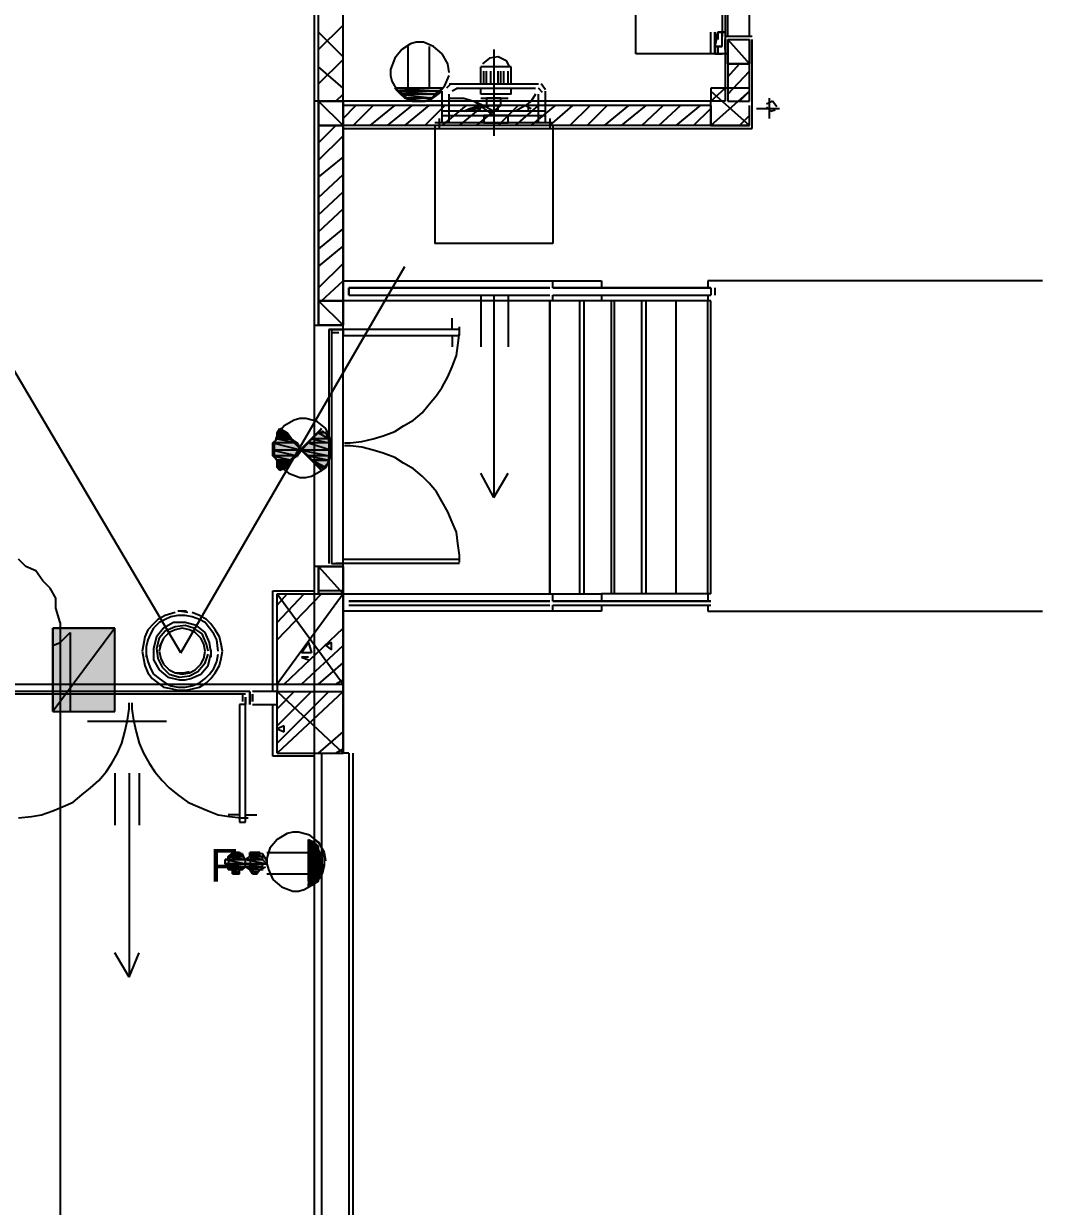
# Model space of a CAD drawing. Header units: millimetres. Extents: x 5 to 415, y 48 to 251.
# Drawn here: x 390.41 to 402.93, y 95.91 to 110.44 of the extents above; entities that cross this region are included whole.
import ezdxf

# ---------------------------------------------------------------- set-up
doc = ezdxf.new("R2010")
doc.units = ezdxf.units.MM
for name, color, linetype in [('H', 7, 'Continuous'), ('P', 7, 'Continuous'), ('T', 7, 'Continuous')]:
    doc.layers.add(name, color=color, linetype=linetype)

msp = doc.modelspace()

# ---------------------------------------------------------------- hatches: boundary and pattern name
at = {"layer": 'H', "linetype": 'Continuous'}
for points in [[(395.005, 109.608), (394.97, 109.643), (395.57, 109.643), (395.517, 109.608), (395.005, 109.608)], [(395.058, 109.555), (395.005, 109.608), (395.517, 109.608), (395.482, 109.555), (395.058, 109.555)], [(395.093, 109.52), (395.058, 109.555), (395.482, 109.555), (395.429, 109.52), (395.093, 109.52)], [(395.182, 109.485), (395.093, 109.52), (395.429, 109.52), (395.358, 109.485), (395.182, 109.485)], [(393.488, 105.287), (393.524, 105.322), (393.7, 105.322), (393.788, 105.287), (393.488, 105.287)], [(393.524, 105.41), (393.577, 105.445), (393.665, 105.41), (393.524, 105.41)], [(393.524, 105.322), (393.524, 105.41), (393.665, 105.41), (393.7, 105.322), (393.524, 105.322)], [(393.912, 105.287), (393.947, 105.322), (394.159, 105.322), (394.159, 105.287), (393.912, 105.287)], [(393.947, 105.322), (394.035, 105.41), (394.123, 105.41), (394.159, 105.322), (393.947, 105.322)], [(394.035, 105.41), (394.088, 105.445), (394.123, 105.41), (394.035, 105.41)], [(393.488, 105.198), (393.488, 105.287), (393.788, 105.287), (393.823, 105.198), (393.488, 105.198)], [(393.488, 105.11), (393.488, 105.198), (393.823, 105.198), (393.788, 105.11), (393.488, 105.11)], [(393.823, 105.198), (393.912, 105.287), (394.159, 105.287), (394.212, 105.198), (393.823, 105.198)], [(393.912, 105.11), (393.823, 105.198), (394.212, 105.198), (394.159, 105.11), (393.912, 105.11)], [(393.524, 105.075), (393.488, 105.11), (393.788, 105.11), (393.7, 105.075), (393.524, 105.075)], [(393.524, 104.987), (393.524, 105.075), (393.7, 105.075), (393.665, 104.987), (393.524, 104.987)], [(393.947, 105.075), (393.912, 105.11), (394.159, 105.11), (394.159, 105.075), (393.947, 105.075)], [(394.088, 104.951), (393.947, 105.075), (394.123, 104.987), (394.088, 104.951)], [(394.123, 104.987), (393.947, 105.075), (394.159, 105.075), (394.123, 104.987)], [(393.577, 104.951), (393.524, 104.987), (393.665, 104.987), (393.577, 104.951)], [(390.772, 101.988), (390.772, 102.993), (391.548, 102.993), (391.548, 101.988), (390.772, 101.988)], [(393.912, 100.365), (393.912, 100.418), (394, 100.365), (393.912, 100.365)], [(392.942, 100.207), (392.977, 100.242), (393.065, 100.242), (393.1, 100.207), (392.942, 100.207)], [(393.188, 100.207), (393.188, 100.242), (393.312, 100.242), (393.312, 100.207), (393.188, 100.207)], [(393.912, 100.33), (393.912, 100.365), (394, 100.365), (394.035, 100.33), (393.912, 100.33)], [(393.912, 100.295), (393.912, 100.33), (394.035, 100.33), (394.035, 100.295), (393.912, 100.295)], [(393.912, 100.207), (393.912, 100.295), (394.035, 100.295), (394.088, 100.207), (393.912, 100.207)], [(392.889, 100.118), (392.889, 100.154), (393.153, 100.154), (393.153, 100.118), (392.889, 100.118)], [(392.942, 100.083), (392.889, 100.118), (393.153, 100.118), (393.153, 100.083), (392.942, 100.083)], [(392.942, 100.154), (392.942, 100.207), (393.1, 100.207), (393.153, 100.154), (392.942, 100.154)], [(392.942, 100.03), (392.942, 100.083), (393.153, 100.083), (393.1, 100.03), (392.942, 100.03)], [(393.153, 100.154), (393.188, 100.207), (393.365, 100.207), (393.365, 100.154), (393.153, 100.154)], [(393.153, 100.118), (393.153, 100.154), (393.365, 100.154), (393.4, 100.118), (393.153, 100.118)], [(393.153, 100.083), (393.153, 100.118), (393.365, 100.118), (393.365, 100.083), (393.153, 100.083)], [(393.188, 100.03), (393.153, 100.083), (393.365, 100.083), (393.365, 100.03), (393.188, 100.03)], [(393.912, 100.154), (393.912, 100.207), (394.088, 100.207), (394.088, 100.154), (393.912, 100.154)], [(393.912, 100.083), (393.912, 100.154), (394.088, 100.154), (394.088, 100.083), (393.912, 100.083)], [(393.912, 100.03), (393.912, 100.083), (394.088, 100.083), (394.088, 100.03), (393.912, 100.03)], [(392.977, 99.995), (392.977, 100.03), (393.065, 100.03), (393.065, 99.995), (392.977, 99.995)], [(393.241, 99.995), (393.188, 100.03), (393.312, 100.03), (393.277, 99.995), (393.241, 99.995)], [(393.912, 99.96), (393.912, 100.03), (394.088, 100.03), (394.035, 99.96), (393.912, 99.96)], [(393.912, 99.907), (393.912, 99.96), (394.035, 99.96), (394.035, 99.907), (393.912, 99.907)], [(393.912, 99.818), (393.912, 99.907), (394, 99.871), (393.912, 99.818)], [(394, 99.871), (393.912, 99.907), (394.035, 99.907), (394, 99.871)]]:
    msp.add_hatch(color=256, dxfattribs=at).paths.add_polyline_path(points)

# ---------------------------------------------------------------- linework, layer by layer
at = {"layer": 'P'}
for points in [[(399.027, 124.46), (399.027, 109.485)], [(393.982, 117.987), (393.982, 109.185)], [(394.035, 109.485), (394.035, 117.987)], [(394.335, 109.185), (394.335, 117.987)], [(394.335, 109.485), (394.335, 117.987)], [(398.992, 115.023), (398.992, 110.278)], [(399.062, 110.278), (399.062, 115.023)], [(399.327, 110.278), (399.327, 114.988)], [(397.933, 110.067), (397.933, 111.478)], [(394.035, 110.12), (394.335, 110.419)], [(394.335, 110.031), (394.035, 110.331)], [(398.851, 110.067), (398.851, 110.331)], [(398.851, 110.067), (398.851, 110.331)], [(398.903, 110.331), (398.903, 110.067)], [(398.903, 110.067), (398.903, 110.331)], [(398.903, 110.331), (398.903, 110.155)], [(398.903, 110.155), (398.903, 110.331)], [(398.939, 110.331), (398.903, 110.155)], [(398.939, 110.243), (398.903, 110.331)], [(398.939, 110.331), (398.939, 110.243)], [(399.027, 110.331), (398.939, 110.331)], [(398.939, 110.243), (398.939, 110.331)], [(398.939, 110.331), (399.027, 110.331)], [(398.992, 110.243), (398.992, 110.331)], [(398.992, 110.243), (398.992, 110.331)], [(399.362, 110.278), (399.027, 110.278)], [(395.058, 110.12), (394.97, 110.014)], [(395.058, 110.12), (394.97, 110.014)], [(395.164, 110.19), (395.058, 110.12)], [(395.164, 110.19), (395.058, 110.12)], [(395.129, 110.155), (395.129, 109.643)], [(395.235, 110.208), (395.164, 110.19)], [(395.235, 110.208), (395.164, 110.19)], [(395.323, 110.208), (395.235, 110.208)], [(395.323, 110.208), (395.235, 110.208)], [(395.446, 110.155), (395.323, 110.208)], [(395.446, 110.155), (395.323, 110.208)], [(395.393, 110.155), (395.393, 109.643)], [(395.552, 110.067), (395.446, 110.155)], [(395.552, 110.067), (395.446, 110.155)], [(396.187, 110.12), (396.187, 109.061)], [(398.903, 110.208), (398.903, 110.067)], [(398.903, 110.067), (398.903, 110.208)], [(398.992, 110.155), (398.903, 110.155)], [(398.903, 110.155), (398.992, 110.155)], [(398.939, 110.067), (398.939, 110.155)], [(398.939, 110.155), (398.939, 110.067)], [(398.992, 110.155), (398.992, 110.243)], [(399.027, 110.243), (399.027, 109.485)], [(399.027, 110.12), (399.027, 110.243)], [(399.027, 110.243), (399.027, 110.155)], [(399.062, 109.943), (399.062, 110.243)], [(399.062, 110.243), (399.327, 109.943)], [(399.062, 109.943), (399.062, 110.243)], [(399.062, 110.243), (399.327, 110.243)], [(399.062, 110.243), (399.062, 110.12)], [(399.062, 110.243), (399.327, 110.243)], [(399.062, 110.243), (399.062, 109.943)], [(399.327, 110.243), (399.327, 109.943)], [(399.327, 110.243), (399.327, 109.943)], [(399.327, 109.943), (399.327, 110.243)], [(399.362, 109.149), (399.362, 110.243)], [(394.035, 109.696), (394.335, 109.996)], [(394.97, 110.014), (394.917, 109.873)], [(394.97, 110.014), (394.917, 109.873)], [(395.623, 109.943), (395.552, 110.067)], [(395.623, 109.943), (395.552, 110.067)], [(396.134, 110.014), (396.046, 109.943)], [(396.24, 110.031), (396.134, 110.014)], [(396.346, 109.978), (396.24, 110.031)], [(396.381, 109.908), (396.346, 109.978)], [(399.062, 110.067), (397.933, 110.067)], [(398.992, 110.067), (398.903, 110.067)], [(398.903, 110.067), (398.992, 110.067)], [(394.335, 109.643), (394.035, 109.908)], [(394.917, 109.873), (394.917, 109.802)], [(394.917, 109.873), (394.917, 109.802)], [(395.64, 109.837), (395.623, 109.943)], [(395.64, 109.837), (395.623, 109.943)], [(396.028, 109.696), (396.028, 109.908)], [(396.399, 109.908), (396.028, 109.908)], [(396.028, 109.696), (396.028, 109.855)], [(396.064, 109.696), (396.064, 109.855)], [(396.099, 109.696), (396.099, 109.855)], [(396.152, 109.696), (396.152, 109.855)], [(396.24, 109.696), (396.24, 109.855)], [(396.275, 109.696), (396.275, 109.855)], [(396.311, 109.696), (396.311, 109.855)], [(396.363, 109.696), (396.363, 109.855)], [(396.399, 109.696), (396.399, 109.908)], [(399.062, 109.784), (399.203, 109.943)], [(399.327, 109.943), (399.062, 109.943)], [(399.062, 109.943), (399.062, 109.485)], [(399.327, 109.943), (399.062, 109.943)], [(399.062, 109.943), (399.327, 109.943)], [(399.062, 109.573), (399.327, 109.855)], [(399.327, 109.485), (399.327, 109.943)], [(394.917, 109.802), (394.935, 109.732)], [(394.917, 109.802), (394.935, 109.732)], [(394.935, 109.732), (395.005, 109.608)], [(394.935, 109.732), (395.005, 109.608)], [(395.499, 109.573), (395.587, 109.679)], [(395.499, 109.573), (395.587, 109.679)], [(395.587, 109.679), (395.64, 109.802)], [(395.587, 109.679), (395.64, 109.802)], [(395.658, 109.696), (395.605, 109.643)], [(395.64, 109.696), (396.734, 109.696)], [(396.822, 109.626), (396.769, 109.696)], [(394.247, 109.485), (394.335, 109.573)], [(395.552, 109.643), (394.97, 109.643)], [(394.97, 109.643), (395.517, 109.608)], [(394.97, 109.643), (395.517, 109.608)], [(395.005, 109.608), (394.97, 109.643)], [(394.97, 109.643), (395.076, 109.555)], [(395.552, 109.643), (394.97, 109.643)], [(395.517, 109.608), (395.005, 109.608)], [(395.517, 109.608), (395.005, 109.608)], [(395.005, 109.608), (395.464, 109.573)], [(395.005, 109.608), (395.464, 109.573)], [(395.041, 109.573), (395.005, 109.608)], [(395.005, 109.608), (395.111, 109.52)], [(395.005, 109.608), (395.111, 109.52)], [(395.464, 109.573), (395.041, 109.573)], [(395.464, 109.573), (395.041, 109.573)], [(395.041, 109.573), (395.429, 109.52)], [(395.041, 109.573), (395.429, 109.52)], [(395.093, 109.52), (395.041, 109.573)], [(395.076, 109.555), (395.146, 109.502)], [(395.393, 109.502), (395.499, 109.573)], [(395.393, 109.502), (395.499, 109.573)], [(395.411, 109.502), (395.482, 109.555)], [(395.429, 109.52), (395.464, 109.573)], [(395.464, 109.573), (395.517, 109.608)], [(395.482, 109.555), (395.552, 109.608)], [(395.517, 109.608), (395.552, 109.643)], [(395.552, 109.22), (395.552, 109.608)], [(395.64, 109.22), (395.64, 109.573)], [(395.746, 109.643), (395.676, 109.608)], [(395.728, 109.643), (396.699, 109.643)], [(396.028, 109.573), (396.028, 109.643)], [(396.399, 109.573), (396.028, 109.573)], [(396.363, 109.573), (396.028, 109.573)], [(396.399, 109.573), (396.399, 109.643)], [(396.699, 109.573), (396.646, 109.485)], [(396.699, 109.573), (396.646, 109.485)], [(396.787, 109.59), (396.734, 109.643)], [(396.734, 109.22), (396.734, 109.573)], [(396.822, 109.22), (396.822, 109.608)], [(398.851, 109.485), (399.027, 109.643)], [(399.327, 109.643), (398.851, 109.643)], [(398.851, 109.643), (398.851, 109.485)], [(398.851, 109.608), (399.327, 109.185)], [(399.327, 109.608), (398.851, 109.185)], [(399.203, 109.485), (399.327, 109.608)], [(399.327, 109.485), (399.327, 109.643)], [(399.027, 109.485), (393.982, 109.485)], [(393.982, 109.485), (393.982, 71.684)], [(394.035, 109.185), (394.035, 109.485)], [(394.035, 109.485), (394.335, 109.485)], [(394.035, 109.485), (394.335, 109.185)], [(394.035, 109.185), (394.035, 109.485)], [(394.035, 109.485), (394.335, 109.485)], [(394.035, 109.485), (394.035, 109.185)], [(394.335, 109.485), (394.035, 109.485)], [(398.851, 109.485), (394.335, 109.485)], [(394.335, 109.485), (394.335, 109.185)], [(394.335, 109.485), (394.335, 109.185)], [(394.335, 109.185), (394.335, 109.485)], [(394.335, 109.273), (394.494, 109.432)], [(398.851, 109.432), (394.335, 109.432)], [(394.335, 109.185), (394.335, 109.432)], [(394.458, 109.185), (394.705, 109.432)], [(394.67, 109.185), (394.97, 109.432)], [(394.882, 109.185), (395.182, 109.432)], [(395.429, 109.52), (395.093, 109.52)], [(395.429, 109.52), (395.093, 109.52)], [(395.093, 109.52), (395.34, 109.485)], [(395.093, 109.52), (395.34, 109.485)], [(395.182, 109.485), (395.093, 109.52)], [(395.093, 109.185), (395.393, 109.432)], [(395.111, 109.52), (395.235, 109.485)], [(395.111, 109.52), (395.235, 109.485)], [(395.146, 109.502), (395.235, 109.485)], [(395.34, 109.485), (395.182, 109.485)], [(395.34, 109.485), (395.182, 109.485)], [(395.182, 109.485), (395.305, 109.485)], [(395.182, 109.485), (395.305, 109.485)], [(395.217, 109.485), (395.182, 109.485)], [(395.305, 109.485), (395.217, 109.485)], [(395.235, 109.485), (395.323, 109.485)], [(395.235, 109.485), (395.323, 109.485)], [(395.235, 109.485), (395.323, 109.485)], [(395.305, 109.485), (395.34, 109.485)], [(395.323, 109.485), (395.393, 109.502)], [(395.323, 109.485), (395.393, 109.502)], [(395.323, 109.485), (395.411, 109.502)], [(395.34, 109.485), (395.429, 109.52)], [(395.34, 109.185), (395.587, 109.432)], [(395.552, 109.185), (395.852, 109.432)], [(395.64, 109.52), (395.817, 109.52)], [(395.64, 109.52), (395.817, 109.52)], [(395.764, 109.185), (396.064, 109.432)], [(395.817, 109.52), (395.94, 109.485)], [(395.817, 109.52), (395.94, 109.485)], [(395.817, 109.361), (395.887, 109.396)], [(395.852, 109.361), (395.975, 109.396)], [(395.887, 109.396), (396.028, 109.432)], [(395.94, 109.485), (396.064, 109.396)], [(395.94, 109.485), (396.064, 109.432)], [(395.975, 109.185), (396.275, 109.432)], [(395.975, 109.396), (396.152, 109.432)], [(396.028, 109.361), (395.975, 109.432)], [(396.028, 109.52), (396.363, 109.52)], [(396.028, 109.432), (396.152, 109.432)], [(396.064, 109.432), (396.187, 109.361)], [(396.064, 109.396), (396.187, 109.308)], [(396.275, 109.52), (396.099, 109.52)], [(396.099, 109.52), (396.099, 109.432)], [(396.099, 109.432), (396.275, 109.432)], [(396.24, 109.432), (396.152, 109.432)], [(396.24, 109.185), (396.487, 109.432)], [(396.24, 109.361), (396.24, 109.432)], [(396.275, 109.432), (396.275, 109.52)], [(396.452, 109.185), (396.734, 109.432)], [(396.575, 109.432), (396.452, 109.361)], [(396.575, 109.432), (396.452, 109.361)], [(396.646, 109.485), (396.575, 109.432)], [(396.646, 109.485), (396.575, 109.432)], [(396.575, 109.432), (396.646, 109.396)], [(396.61, 109.432), (396.61, 109.361)], [(396.646, 109.185), (396.946, 109.432)], [(396.875, 109.185), (397.157, 109.432)], [(397.122, 109.185), (397.369, 109.432)], [(397.334, 109.185), (397.581, 109.432)], [(397.545, 109.185), (397.845, 109.432)], [(397.757, 109.185), (398.057, 109.432)], [(398.004, 109.185), (398.268, 109.432)], [(398.216, 109.185), (398.48, 109.432)], [(398.427, 109.185), (398.727, 109.432)], [(398.639, 109.185), (398.851, 109.396)], [(398.851, 109.185), (398.851, 109.485)], [(398.851, 109.432), (398.851, 109.185)], [(399.062, 109.485), (399.327, 109.485)], [(399.327, 109.185), (399.327, 109.432)], [(399.415, 109.396), (399.697, 109.396)], [(399.609, 109.485), (399.538, 109.449)], [(399.538, 109.414), (399.591, 109.361)], [(399.574, 109.273), (399.574, 109.52)], [(399.591, 109.361), (399.644, 109.379)], [(399.662, 109.414), (399.609, 109.485)], [(395.517, 109.273), (395.517, 109.149)], [(396.822, 109.361), (395.552, 109.361)], [(395.552, 109.308), (396.822, 109.308)], [(396.363, 109.308), (396.064, 109.308)], [(396.064, 109.308), (396.064, 109.22)], [(396.275, 109.361), (396.187, 109.361)], [(396.363, 109.361), (396.275, 109.361)], [(396.452, 109.361), (396.363, 109.361)], [(396.452, 109.361), (396.363, 109.361)], [(396.363, 109.22), (396.363, 109.308)], [(396.875, 109.273), (396.875, 109.149)], [(399.203, 109.185), (399.327, 109.308)], [(393.982, 109.185), (393.982, 106.733)], [(394.035, 106.733), (394.035, 109.185)], [(394.035, 108.973), (394.247, 109.185)], [(394.335, 109.185), (394.035, 109.185)], [(394.035, 109.185), (394.035, 107.033)], [(394.035, 109.185), (394.335, 109.185)], [(394.335, 109.185), (394.035, 109.185)], [(394.335, 109.185), (394.035, 109.185)], [(394.035, 109.185), (394.335, 109.185)], [(398.851, 109.185), (394.335, 109.185)], [(394.335, 109.185), (394.335, 106.733)], [(394.335, 106.733), (394.335, 109.185)], [(394.335, 107.033), (394.335, 109.185)], [(394.335, 109.149), (399.362, 109.149)], [(397.034, 109.185), (395.34, 109.185)], [(397.034, 109.185), (395.34, 109.185)], [(396.91, 109.22), (395.464, 109.22)], [(396.91, 109.185), (395.464, 109.185)], [(395.464, 109.185), (395.464, 107.738)], [(396.064, 109.22), (396.363, 109.22)], [(396.91, 109.185), (396.91, 107.738)], [(398.851, 109.185), (399.327, 109.185)], [(399.327, 109.185), (398.851, 109.185)], [(394.035, 108.761), (394.335, 109.061)], [(394.035, 108.55), (394.335, 108.797)], [(394.035, 108.303), (394.335, 108.585)], [(394.035, 108.091), (394.335, 108.373)], [(394.035, 107.879), (394.335, 108.162)], [(394.035, 107.668), (394.335, 107.915)], [(394.035, 107.456), (394.335, 107.703)], [(396.91, 107.738), (395.464, 107.738)], [(394.035, 107.192), (394.335, 107.491)], [(392.342, 102.711), (389.537, 107.456)], [(392.342, 102.711), (395.093, 107.456)], [(394.07, 107.033), (394.335, 107.28)], [(394.335, 107.28), (397.51, 107.28)], [(396.91, 107.192), (396.91, 107.28)], [(397.51, 107.28), (397.51, 107.192)], [(398.815, 107.28), (398.815, 107.192)], [(402.925, 107.28), (398.815, 107.28)], [(396.699, 107.192), (394.406, 107.192)], [(394.406, 107.103), (394.406, 107.192)], [(394.406, 107.192), (394.406, 107.103)], [(394.406, 107.192), (396.875, 107.192)], [(394.406, 107.103), (396.699, 107.103)], [(394.406, 107.103), (396.875, 107.103)], [(396.028, 107.103), (396.028, 106.468)], [(396.187, 107.103), (396.187, 104.616)], [(396.363, 107.103), (396.363, 106.468)], [(396.875, 107.192), (396.699, 107.192)], [(396.699, 107.103), (396.875, 107.103)], [(398.851, 107.192), (396.91, 107.192)], [(396.91, 107.192), (398.851, 107.192)], [(396.91, 107.033), (396.91, 107.103)], [(396.91, 107.103), (398.851, 107.103)], [(396.91, 107.103), (398.851, 107.103)], [(397.51, 107.103), (397.51, 107.033)], [(398.815, 107.103), (398.815, 107.033)], [(398.851, 107.192), (398.851, 107.103)], [(398.903, 107.192), (398.903, 107.103)], [(394.035, 107.033), (394.335, 106.733)], [(394.035, 106.733), (394.035, 107.033)], [(394.035, 107.033), (394.335, 107.033)], [(394.035, 107.033), (394.035, 106.733)], [(394.335, 107.033), (394.035, 107.033)], [(394.035, 107.033), (394.335, 107.033)], [(394.335, 107.033), (394.335, 106.733)], [(394.335, 106.733), (394.335, 107.033)], [(397.51, 107.033), (394.335, 107.033)], [(396.875, 107.033), (396.875, 103.434)], [(396.875, 103.434), (396.875, 107.033)], [(397.245, 103.434), (397.245, 107.033)], [(397.298, 103.434), (397.298, 107.033)], [(397.669, 107.033), (397.51, 107.033)], [(397.633, 103.434), (397.633, 107.033)], [(398.057, 107.033), (397.669, 107.033)], [(397.669, 103.434), (397.669, 107.033)], [(398.004, 103.434), (398.004, 107.033)], [(398.427, 107.033), (398.057, 107.033)], [(398.057, 103.434), (398.057, 107.033)], [(398.851, 107.033), (398.427, 107.033)], [(398.427, 103.434), (398.427, 107.033)], [(398.427, 103.434), (398.427, 107.033)], [(398.815, 103.434), (398.815, 107.033)], [(398.851, 103.434), (398.851, 107.033)], [(395.676, 106.68), (395.676, 106.821)], [(393.982, 106.733), (394.335, 106.733)], [(394.335, 106.733), (394.035, 106.733)], [(394.335, 106.733), (394.035, 106.733)], [(394.159, 106.68), (394.159, 103.805)], [(394.159, 106.68), (394.335, 106.68)], [(394.335, 106.68), (394.159, 106.68)], [(394.194, 106.68), (394.194, 103.805)], [(394.194, 106.645), (394.282, 106.645)], [(394.335, 106.68), (394.247, 106.68)], [(394.247, 106.68), (394.335, 106.68)], [(394.335, 103.77), (394.335, 106.733)], [(394.335, 103.77), (394.335, 106.733)], [(395.764, 106.68), (394.335, 106.68)], [(394.335, 106.68), (394.335, 106.609)], [(395.746, 106.486), (395.764, 106.645)], [(395.764, 106.645), (395.764, 106.715)], [(395.764, 106.609), (395.764, 106.68)], [(394.335, 106.609), (395.764, 106.609)], [(395.676, 106.609), (395.676, 106.468)], [(395.728, 106.363), (395.746, 106.486)], [(395.676, 106.221), (395.728, 106.363)], [(395.623, 106.098), (395.676, 106.221)], [(395.552, 105.974), (395.623, 106.098)], [(395.482, 105.869), (395.552, 105.974)], [(395.305, 105.657), (395.393, 105.763)], [(395.393, 105.763), (395.482, 105.869)], [(395.199, 105.569), (395.305, 105.657)], [(393.612, 105.498), (393.524, 105.392)], [(393.524, 105.41), (393.559, 105.463)], [(394.07, 104.951), (393.559, 105.463)], [(393.559, 104.951), (394.07, 105.463)], [(393.559, 105.463), (393.647, 105.41)], [(393.735, 105.569), (393.612, 105.498)], [(393.806, 105.586), (393.735, 105.569)], [(393.876, 105.586), (393.806, 105.586)], [(394.018, 105.551), (393.876, 105.586)], [(394.123, 105.463), (394.018, 105.551)], [(394.07, 105.463), (394.035, 105.41)], [(394.035, 105.41), (394.07, 105.463)], [(394.176, 105.339), (394.123, 105.463)], [(394.97, 105.428), (395.076, 105.498)], [(395.076, 105.498), (395.199, 105.569)], [(393.471, 105.287), (393.524, 105.339)], [(393.524, 105.392), (393.488, 105.269)], [(393.647, 105.41), (393.524, 105.41)], [(393.647, 105.41), (393.524, 105.41)], [(393.524, 105.41), (393.7, 105.339)], [(393.524, 105.41), (393.7, 105.339)], [(393.524, 105.339), (393.524, 105.41)], [(393.7, 105.339), (393.524, 105.339)], [(393.7, 105.339), (393.524, 105.339)], [(393.524, 105.339), (393.771, 105.287)], [(393.524, 105.339), (393.771, 105.287)], [(393.7, 105.339), (393.647, 105.41)], [(393.771, 105.287), (393.7, 105.339)], [(393.912, 105.287), (393.947, 105.339)], [(393.947, 105.339), (394.035, 105.41)], [(394.159, 105.339), (393.947, 105.339)], [(394.159, 105.339), (393.947, 105.339)], [(393.947, 105.339), (394.159, 105.287)], [(393.947, 105.339), (394.159, 105.287)], [(394.123, 105.41), (394.035, 105.41)], [(394.035, 105.41), (394.159, 105.339)], [(394.035, 105.41), (394.159, 105.339)], [(394.159, 105.339), (394.123, 105.41)], [(394.159, 105.287), (394.159, 105.339)], [(394.194, 105.234), (394.176, 105.339)], [(394.564, 105.304), (394.705, 105.339)], [(394.705, 105.339), (394.829, 105.375)], [(394.829, 105.375), (394.97, 105.428)], [(393.771, 105.287), (393.471, 105.287)], [(393.771, 105.287), (393.471, 105.287)], [(393.471, 105.287), (393.823, 105.198)], [(393.471, 105.287), (393.823, 105.198)], [(393.471, 105.198), (393.471, 105.287)], [(393.823, 105.198), (393.471, 105.198)], [(393.823, 105.198), (393.471, 105.198)], [(393.471, 105.198), (393.771, 105.128)], [(393.471, 105.198), (393.771, 105.128)], [(393.471, 105.128), (393.471, 105.198)], [(393.488, 105.269), (393.488, 105.198)], [(393.488, 105.198), (393.488, 105.128)], [(393.823, 105.198), (393.771, 105.287)], [(393.771, 105.128), (393.823, 105.198)], [(393.823, 105.198), (393.912, 105.287)], [(394.194, 105.198), (393.823, 105.198)], [(394.194, 105.198), (393.823, 105.198)], [(393.823, 105.198), (394.159, 105.128)], [(393.823, 105.198), (394.159, 105.128)], [(393.912, 105.128), (393.823, 105.198)], [(394.159, 105.287), (393.912, 105.287)], [(394.159, 105.287), (393.912, 105.287)], [(393.912, 105.287), (394.194, 105.198)], [(393.912, 105.287), (394.194, 105.198)], [(394.194, 105.198), (394.159, 105.287)], [(394.159, 105.057), (394.194, 105.198)], [(394.159, 105.128), (394.194, 105.198)], [(394.353, 105.287), (394.423, 105.287)], [(394.423, 105.251), (394.353, 105.251)], [(394.423, 105.287), (394.564, 105.304)], [(394.564, 105.234), (394.423, 105.251)], [(394.705, 105.198), (394.564, 105.234)], [(394.829, 105.163), (394.705, 105.198)], [(393.771, 105.128), (393.471, 105.128)], [(393.771, 105.128), (393.471, 105.128)], [(393.471, 105.128), (393.7, 105.075)], [(393.471, 105.128), (393.7, 105.075)], [(393.524, 105.075), (393.471, 105.128)], [(393.488, 105.128), (393.559, 105.004)], [(393.7, 105.075), (393.524, 105.075)], [(393.7, 105.075), (393.524, 105.075)], [(393.524, 105.075), (393.647, 104.987)], [(393.524, 105.075), (393.647, 104.987)], [(393.524, 104.987), (393.524, 105.075)], [(393.647, 104.987), (393.7, 105.075)], [(393.7, 105.075), (393.771, 105.128)], [(394.159, 105.128), (393.912, 105.128)], [(394.159, 105.128), (393.912, 105.128)], [(393.912, 105.128), (394.159, 105.075)], [(393.912, 105.128), (394.159, 105.075)], [(393.947, 105.075), (393.912, 105.128)], [(394.159, 105.075), (393.947, 105.075)], [(393.947, 105.075), (394.035, 104.987)], [(394.123, 104.987), (393.947, 105.075)], [(393.947, 105.075), (394.159, 105.075)], [(394.123, 104.987), (393.947, 105.075)], [(394.07, 104.951), (394.159, 105.057)], [(394.159, 105.075), (394.123, 104.987)], [(394.159, 105.075), (394.159, 105.128)], [(394.97, 105.11), (394.829, 105.163)], [(395.076, 105.04), (394.97, 105.11)], [(395.199, 104.969), (395.076, 105.04)], [(393.524, 104.987), (393.647, 104.987)], [(393.559, 104.951), (393.524, 104.987)], [(393.647, 104.987), (393.524, 104.987)], [(393.559, 105.004), (393.665, 104.916)], [(393.647, 104.987), (393.559, 104.951)], [(393.665, 104.916), (393.806, 104.863)], [(393.876, 104.863), (393.947, 104.881)], [(393.947, 104.881), (394.07, 104.951)], [(394.035, 104.987), (394.123, 104.987)], [(394.035, 104.987), (394.123, 104.987)], [(394.07, 104.951), (394.035, 104.987)], [(394.123, 104.987), (394.07, 104.951)], [(395.305, 104.881), (395.199, 104.969)], [(395.393, 104.793), (395.305, 104.881)], [(396.187, 104.616), (396.028, 104.916)], [(396.187, 104.616), (396.363, 104.916)], [(393.806, 104.863), (393.876, 104.863)], [(395.482, 104.687), (395.393, 104.793)], [(395.552, 104.563), (395.482, 104.687)], [(395.623, 104.44), (395.552, 104.563)], [(395.676, 104.316), (395.623, 104.44)], [(395.728, 104.193), (395.676, 104.316)], [(395.746, 104.052), (395.728, 104.193)], [(395.764, 103.911), (395.746, 104.052)], [(390.437, 103.77), (390.349, 103.858)], [(394.335, 103.858), (395.764, 103.858)], [(395.764, 103.823), (395.764, 103.911)], [(390.56, 103.717), (390.437, 103.77)], [(390.648, 103.593), (390.56, 103.717)], [(394.335, 103.77), (393.982, 103.77)], [(393.982, 103.77), (393.982, 103.434)], [(394.035, 103.77), (394.335, 103.434)], [(394.035, 103.434), (394.035, 103.77)], [(394.035, 103.77), (394.335, 103.77)], [(394.035, 103.77), (394.335, 103.77)], [(394.035, 103.77), (394.035, 103.434)], [(394.035, 103.434), (394.035, 103.77)], [(394.159, 103.77), (394.335, 103.77)], [(394.335, 103.77), (394.159, 103.77)], [(394.194, 103.805), (394.282, 103.805)], [(394.335, 103.805), (394.247, 103.805)], [(394.247, 103.805), (394.335, 103.805)], [(395.764, 103.805), (394.335, 103.805)], [(394.335, 103.77), (394.335, 103.434)], [(394.335, 103.434), (394.335, 103.77)], [(394.335, 103.434), (394.335, 103.77)], [(394.335, 103.77), (394.335, 103.434)], [(390.737, 103.505), (390.648, 103.593)], [(390.807, 103.382), (390.737, 103.505)], [(393.471, 103.47), (393.982, 103.47)], [(393.471, 102.235), (393.471, 103.47)], [(393.524, 103.293), (393.647, 103.434)], [(393.524, 103.082), (393.859, 103.434)], [(393.524, 102.87), (394.07, 103.434)], [(393.524, 103.434), (394.335, 103.434)], [(393.524, 102.323), (393.524, 103.434)], [(394.335, 103.434), (393.524, 102.323)], [(393.524, 103.434), (394.335, 102.323)], [(394.335, 103.47), (394.035, 103.47)], [(394.335, 103.434), (394.035, 103.434)], [(394.035, 103.434), (394.335, 103.434)], [(394.335, 103.434), (394.335, 101.477)], [(394.335, 103.434), (394.335, 103.223)], [(394.335, 103.434), (397.51, 103.434)], [(394.335, 102.323), (394.335, 103.434)], [(396.91, 103.346), (396.91, 103.434)], [(397.669, 103.434), (397.51, 103.434)], [(397.51, 103.434), (397.51, 103.346)], [(398.057, 103.434), (397.669, 103.434)], [(398.427, 103.434), (398.057, 103.434)], [(398.851, 103.434), (398.427, 103.434)], [(398.815, 103.434), (398.815, 103.346)], [(390.807, 103.258), (390.807, 103.382)], [(396.699, 103.346), (394.406, 103.346)], [(394.406, 103.346), (396.875, 103.346)], [(394.406, 103.293), (396.699, 103.293)], [(394.406, 103.293), (396.875, 103.293)], [(396.875, 103.346), (396.699, 103.346)], [(396.699, 103.293), (396.875, 103.293)], [(398.851, 103.346), (396.91, 103.346)], [(396.91, 103.346), (398.851, 103.346)], [(396.91, 103.223), (396.91, 103.293)], [(396.91, 103.293), (398.851, 103.293)], [(396.91, 103.293), (398.851, 103.293)], [(397.51, 103.293), (397.51, 103.223)], [(398.815, 103.293), (398.815, 103.223)], [(390.86, 103.082), (390.807, 103.258)], [(392.148, 103.17), (392.06, 103.117)], [(392.271, 103.205), (392.148, 103.17)], [(392.218, 103.152), (392.148, 103.117)], [(392.218, 103.152), (392.148, 103.117)], [(392.307, 103.17), (392.218, 103.152)], [(392.307, 103.17), (392.218, 103.152)], [(392.412, 103.223), (392.307, 103.223)], [(392.412, 103.223), (392.307, 103.223)], [(392.395, 103.17), (392.307, 103.17)], [(392.395, 103.17), (392.307, 103.17)], [(392.43, 103.205), (392.324, 103.223)], [(392.483, 103.152), (392.395, 103.17)], [(392.483, 103.152), (392.395, 103.17)], [(392.571, 103.17), (392.483, 103.205)], [(392.571, 103.117), (392.483, 103.152)], [(392.571, 103.117), (392.483, 103.152)], [(392.659, 103.117), (392.571, 103.17)], [(397.51, 103.223), (394.335, 103.223)], [(398.815, 103.223), (402.925, 103.223)], [(390.772, 103.011), (391.53, 103.011)], [(391.53, 103.011), (390.772, 101.988)], [(390.772, 101.988), (390.772, 103.011)], [(391.53, 103.011), (390.772, 101.988)], [(391.53, 103.011), (390.772, 103.011)], [(390.772, 103.011), (390.772, 101.988)], [(390.86, 103.082), (390.86, 87.048)], [(391.53, 101.988), (391.53, 103.011)], [(391.53, 101.988), (391.53, 103.011)], [(391.936, 102.993), (391.901, 102.905)], [(392.007, 103.064), (391.936, 102.993)], [(392.007, 103.011), (391.971, 102.941)], [(392.007, 103.011), (391.971, 102.941)], [(392.06, 103.117), (392.007, 103.064)], [(392.077, 103.082), (392.007, 103.011)], [(392.077, 103.082), (392.007, 103.011)], [(392.13, 103.011), (392.042, 102.905)], [(392.13, 103.011), (392.042, 102.905)], [(392.148, 103.117), (392.077, 103.082)], [(392.148, 103.117), (392.077, 103.082)], [(392.254, 103.082), (392.13, 103.011)], [(392.254, 103.082), (392.13, 103.011)], [(392.271, 103.029), (392.148, 102.976)], [(392.271, 102.993), (392.201, 102.958)], [(392.271, 102.993), (392.201, 102.958)], [(392.271, 102.993), (392.201, 102.958)], [(392.271, 102.993), (392.201, 102.958)], [(392.324, 103.082), (392.254, 103.082)], [(392.324, 103.082), (392.254, 103.082)], [(392.395, 103.046), (392.271, 103.029)], [(392.359, 103.011), (392.271, 102.993)], [(392.359, 103.011), (392.271, 102.993)], [(392.359, 103.011), (392.271, 102.993)], [(392.359, 103.011), (392.271, 102.993)], [(392.395, 103.082), (392.324, 103.082)], [(392.395, 103.082), (392.324, 103.082)], [(392.448, 102.993), (392.359, 103.011)], [(392.448, 102.993), (392.359, 103.011)], [(392.448, 102.993), (392.359, 103.011)], [(392.448, 102.993), (392.359, 103.011)], [(392.536, 103.046), (392.395, 103.082)], [(392.536, 103.046), (392.395, 103.082)], [(392.501, 103.011), (392.395, 103.046)], [(392.518, 102.958), (392.448, 102.993)], [(392.518, 102.958), (392.448, 102.993)], [(392.518, 102.958), (392.448, 102.993)], [(392.518, 102.958), (392.448, 102.993)], [(392.606, 102.941), (392.501, 103.011)], [(392.642, 102.958), (392.536, 103.046)], [(392.642, 102.958), (392.536, 103.046)], [(392.642, 103.082), (392.571, 103.117)], [(392.642, 103.082), (392.571, 103.117)], [(392.695, 103.011), (392.642, 103.082)], [(392.695, 103.011), (392.642, 103.082)], [(392.712, 103.064), (392.659, 103.117)], [(392.748, 102.941), (392.695, 103.011)], [(392.748, 102.941), (392.695, 103.011)], [(392.765, 102.993), (392.712, 103.064)], [(392.818, 102.905), (392.765, 102.993)], [(393.612, 102.323), (394.335, 103.011)], [(390.86, 102.835), (390.984, 102.958)], [(390.984, 102.958), (390.984, 101.988)], [(391.901, 102.905), (391.883, 102.817)], [(391.936, 102.87), (391.918, 102.782)], [(391.936, 102.87), (391.918, 102.782)], [(391.971, 102.941), (391.936, 102.87)], [(391.971, 102.941), (391.936, 102.87)], [(392.042, 102.905), (392.007, 102.764)], [(392.042, 102.905), (392.007, 102.764)], [(392.077, 102.888), (392.042, 102.764)], [(392.148, 102.976), (392.077, 102.888)], [(392.113, 102.852), (392.077, 102.782)], [(392.13, 102.888), (392.095, 102.817)], [(392.13, 102.888), (392.095, 102.817)], [(392.13, 102.888), (392.095, 102.817)], [(392.13, 102.888), (392.095, 102.817)], [(392.201, 102.958), (392.13, 102.888)], [(392.201, 102.958), (392.13, 102.888)], [(392.201, 102.958), (392.13, 102.888)], [(392.201, 102.958), (392.13, 102.888)], [(392.589, 102.888), (392.518, 102.958)], [(392.589, 102.888), (392.518, 102.958)], [(392.589, 102.888), (392.518, 102.958)], [(392.589, 102.888), (392.518, 102.958)], [(392.589, 102.888), (392.536, 102.941)], [(392.624, 102.817), (392.589, 102.888)], [(392.624, 102.817), (392.589, 102.888)], [(392.624, 102.817), (392.589, 102.888)], [(392.624, 102.817), (392.589, 102.888)], [(392.659, 102.817), (392.606, 102.941)], [(392.695, 102.835), (392.642, 102.958)], [(392.695, 102.835), (392.642, 102.958)], [(392.783, 102.87), (392.748, 102.941)], [(392.783, 102.87), (392.748, 102.941)], [(392.8, 102.729), (392.783, 102.87)], [(392.8, 102.729), (392.783, 102.87)], [(392.836, 102.817), (392.818, 102.905)], [(390.772, 102.799), (390.86, 102.835)], [(391.883, 102.817), (391.866, 102.729)], [(391.866, 102.729), (391.883, 102.641)], [(391.918, 102.782), (391.918, 102.694)], [(391.918, 102.782), (391.918, 102.694)], [(391.918, 102.747), (391.918, 102.658)], [(392.007, 102.764), (392.007, 102.694)], [(392.007, 102.764), (392.007, 102.694)], [(392.042, 102.764), (392.06, 102.641)], [(392.095, 102.817), (392.077, 102.729)], [(392.095, 102.817), (392.077, 102.729)], [(392.095, 102.817), (392.077, 102.729)], [(392.095, 102.817), (392.077, 102.729)], [(392.077, 102.729), (392.095, 102.641)], [(392.077, 102.729), (392.095, 102.641)], [(392.077, 102.729), (392.095, 102.641)], [(392.077, 102.729), (392.095, 102.641)], [(392.642, 102.729), (392.624, 102.817)], [(392.642, 102.729), (392.624, 102.817)], [(392.642, 102.729), (392.624, 102.817)], [(392.642, 102.729), (392.624, 102.817)], [(392.624, 102.641), (392.642, 102.729)], [(392.624, 102.641), (392.642, 102.729)], [(392.624, 102.641), (392.642, 102.729)], [(392.624, 102.641), (392.642, 102.729)], [(392.677, 102.729), (392.659, 102.817)], [(392.712, 102.729), (392.695, 102.835)], [(392.712, 102.729), (392.695, 102.835)], [(392.712, 102.747), (392.712, 102.658)], [(392.853, 102.729), (392.836, 102.817)], [(392.836, 102.641), (392.853, 102.729)], [(393.823, 102.711), (393.912, 102.835)], [(393.823, 102.323), (394.335, 102.799)], [(393.947, 102.711), (393.823, 102.711)], [(393.912, 102.835), (393.947, 102.711)], [(394.194, 102.835), (394.123, 102.799)], [(394.123, 102.799), (394.194, 102.747)], [(394.194, 102.747), (394.194, 102.835)], [(391.883, 102.641), (391.901, 102.553)], [(391.901, 102.553), (391.936, 102.464)], [(391.918, 102.694), (391.936, 102.605)], [(391.918, 102.694), (391.936, 102.605)], [(391.936, 102.605), (391.971, 102.517)], [(391.936, 102.605), (391.971, 102.517)], [(392.007, 102.694), (392.007, 102.623)], [(392.007, 102.694), (392.007, 102.623)], [(392.007, 102.623), (392.077, 102.5)], [(392.007, 102.623), (392.077, 102.5)], [(392.06, 102.641), (392.113, 102.535)], [(392.095, 102.641), (392.13, 102.57)], [(392.095, 102.641), (392.13, 102.57)], [(392.095, 102.641), (392.13, 102.57)], [(392.095, 102.641), (392.13, 102.57)], [(392.13, 102.57), (392.201, 102.5)], [(392.13, 102.57), (392.201, 102.5)], [(392.13, 102.57), (392.201, 102.5)], [(392.13, 102.57), (392.201, 102.5)], [(392.518, 102.5), (392.589, 102.57)], [(392.518, 102.5), (392.589, 102.57)], [(392.518, 102.5), (392.589, 102.57)], [(392.518, 102.5), (392.589, 102.57)], [(392.553, 102.482), (392.642, 102.588)], [(392.589, 102.57), (392.624, 102.641)], [(392.589, 102.57), (392.624, 102.641)], [(392.589, 102.57), (392.624, 102.641)], [(392.589, 102.57), (392.624, 102.641)], [(392.589, 102.447), (392.677, 102.553)], [(392.589, 102.447), (392.677, 102.553)], [(392.642, 102.588), (392.677, 102.694)], [(392.677, 102.553), (392.712, 102.694)], [(392.677, 102.553), (392.712, 102.694)], [(392.748, 102.517), (392.783, 102.605)], [(392.748, 102.517), (392.783, 102.605)], [(392.765, 102.464), (392.818, 102.553)], [(392.783, 102.605), (392.8, 102.694)], [(392.783, 102.605), (392.8, 102.694)], [(392.818, 102.553), (392.836, 102.641)], [(393.912, 102.658), (393.823, 102.658)], [(393.823, 102.658), (393.912, 102.623)], [(394.035, 102.323), (394.335, 102.588)], [(391.936, 102.464), (391.989, 102.394)], [(391.971, 102.517), (392.007, 102.447)], [(391.971, 102.517), (392.007, 102.447)], [(392.007, 102.447), (392.077, 102.394)], [(392.007, 102.447), (392.077, 102.394)], [(392.077, 102.5), (392.183, 102.411)], [(392.077, 102.5), (392.183, 102.411)], [(392.113, 102.535), (392.201, 102.447)], [(392.183, 102.411), (392.324, 102.376)], [(392.183, 102.411), (392.324, 102.376)], [(392.201, 102.5), (392.271, 102.464)], [(392.201, 102.5), (392.271, 102.464)], [(392.201, 102.5), (392.271, 102.464)], [(392.201, 102.5), (392.271, 102.464)], [(392.201, 102.447), (392.324, 102.411)], [(392.271, 102.464), (392.359, 102.447)], [(392.271, 102.464), (392.359, 102.464)], [(392.271, 102.464), (392.359, 102.447)], [(392.271, 102.464), (392.359, 102.447)], [(392.324, 102.411), (392.448, 102.429)], [(392.359, 102.447), (392.448, 102.464)], [(392.359, 102.464), (392.448, 102.464)], [(392.359, 102.447), (392.448, 102.464)], [(392.359, 102.447), (392.448, 102.464)], [(392.377, 102.464), (392.448, 102.482)], [(392.448, 102.464), (392.518, 102.5)], [(392.448, 102.464), (392.518, 102.5)], [(392.448, 102.464), (392.518, 102.5)], [(392.448, 102.464), (392.518, 102.5)], [(392.448, 102.429), (392.553, 102.482)], [(392.465, 102.394), (392.589, 102.447)], [(392.465, 102.394), (392.589, 102.447)], [(392.642, 102.394), (392.695, 102.447)], [(392.642, 102.394), (392.695, 102.447)], [(392.695, 102.447), (392.748, 102.517)], [(392.695, 102.447), (392.748, 102.517)], [(392.712, 102.394), (392.765, 102.464)], [(381.582, 102.323), (393.524, 102.323)], [(391.989, 102.394), (392.06, 102.341)], [(392.06, 102.341), (392.13, 102.288)], [(392.077, 102.394), (392.148, 102.341)], [(392.077, 102.394), (392.148, 102.341)], [(392.13, 102.288), (392.218, 102.27)], [(392.148, 102.341), (392.218, 102.306)], [(392.148, 102.341), (392.218, 102.306)], [(392.218, 102.306), (392.307, 102.288)], [(392.218, 102.306), (392.307, 102.288)], [(392.218, 102.27), (392.307, 102.253)], [(392.307, 102.288), (392.395, 102.288)], [(392.307, 102.288), (392.395, 102.288)], [(392.324, 102.376), (392.395, 102.376)], [(392.324, 102.376), (392.395, 102.376)], [(392.395, 102.376), (392.465, 102.394)], [(392.395, 102.376), (392.465, 102.394)], [(392.395, 102.288), (392.483, 102.306)], [(392.395, 102.288), (392.483, 102.306)], [(392.412, 102.253), (392.501, 102.27)], [(392.483, 102.306), (392.571, 102.341)], [(392.483, 102.306), (392.571, 102.341)], [(392.501, 102.27), (392.571, 102.288)], [(392.571, 102.341), (392.642, 102.394)], [(392.571, 102.341), (392.642, 102.394)], [(392.571, 102.288), (392.659, 102.341)], [(392.659, 102.341), (392.712, 102.394)], [(393.524, 102.323), (393.524, 102.235)], [(393.524, 102.323), (394.335, 102.323)], [(394.247, 102.323), (394.335, 102.376)], [(394.335, 102.235), (394.335, 102.323)], [(393.188, 102.235), (390.225, 102.235)], [(393.136, 102.235), (390.26, 102.235)], [(393.136, 102.2), (390.26, 102.2)], [(392.307, 102.253), (392.412, 102.253)], [(393.1, 102.2), (393.1, 102.112)], [(393.136, 102.076), (393.136, 102.164)], [(393.136, 102.164), (393.136, 102.076)], [(393.188, 102.235), (393.188, 102.076)], [(393.188, 102.235), (393.188, 102.076)], [(393.188, 102.076), (393.188, 102.235)], [(393.524, 102.235), (393.224, 102.235)], [(393.524, 102.235), (393.224, 102.235)], [(393.224, 102.2), (393.224, 102.112)], [(393.224, 102.112), (393.224, 102.2)], [(393.224, 102.2), (393.224, 102.112)], [(393.224, 102.112), (393.224, 102.2)], [(393.224, 102.112), (393.224, 102.2)], [(393.524, 102.023), (393.735, 102.235)], [(393.524, 101.812), (393.947, 102.235)], [(393.524, 101.6), (394.159, 102.235)], [(393.524, 102.235), (394.335, 102.235)], [(393.524, 101.477), (393.524, 102.235)], [(394.335, 102.235), (393.524, 101.477)], [(393.524, 102.235), (394.335, 101.477)], [(394.335, 101.477), (394.335, 102.235)], [(390.772, 101.988), (391.53, 101.988)], [(390.772, 101.988), (391.53, 101.988)], [(390.772, 101.988), (391.53, 101.988)], [(391.689, 101.882), (391.707, 102.023)], [(391.707, 102.023), (391.707, 102.094)], [(391.742, 102.094), (391.742, 102.023)], [(391.742, 102.023), (391.76, 101.882)], [(393.065, 102.076), (393.065, 100.63)], [(393.136, 102.076), (393.065, 102.076)], [(393.136, 100.63), (393.136, 102.076)], [(393.224, 102.076), (393.524, 102.076)], [(393.224, 102.076), (393.524, 102.076)], [(393.471, 101.441), (393.471, 102.076)], [(392.165, 101.865), (391.195, 101.865)], [(392.165, 101.865), (391.195, 101.865)], [(391.654, 101.741), (391.689, 101.882)], [(391.76, 101.882), (391.795, 101.741)], [(391.619, 101.6), (391.654, 101.741)], [(391.795, 101.741), (391.83, 101.6)], [(393.612, 101.812), (393.524, 101.776)], [(393.524, 101.776), (393.612, 101.741)], [(393.612, 101.741), (393.612, 101.812)], [(394.035, 101.477), (394.335, 101.741)], [(391.566, 101.477), (391.619, 101.6)], [(391.83, 101.6), (391.883, 101.477)], [(391.495, 101.353), (391.566, 101.477)], [(391.883, 101.477), (391.954, 101.353)], [(393.982, 101.441), (393.471, 101.441)], [(393.524, 101.477), (394.335, 101.477)], [(393.982, 101.477), (393.982, 87.418)], [(394.07, 101.477), (394.07, 87.418)], [(394.247, 101.477), (394.335, 101.529)], [(394.406, 101.477), (394.335, 101.477)], [(394.406, 101.477), (394.406, 83.538)], [(394.458, 83.538), (394.458, 101.477)], [(391.336, 101.141), (391.425, 101.247)], [(391.425, 101.247), (391.495, 101.353)], [(391.954, 101.353), (392.024, 101.247)], [(392.024, 101.247), (392.113, 101.141)], [(391.231, 101.053), (391.336, 101.141)], [(391.53, 101.23), (391.53, 100.595)], [(391.707, 101.23), (391.707, 98.725)], [(391.83, 101.23), (391.83, 100.595)], [(392.113, 101.141), (392.201, 101.053)], [(391.019, 100.877), (391.125, 100.965)], [(391.125, 100.965), (391.231, 101.053)], [(392.201, 101.053), (392.307, 100.965)], [(392.307, 100.965), (392.43, 100.877)], [(390.772, 100.771), (390.895, 100.824)], [(390.895, 100.824), (391.019, 100.877)], [(392.43, 100.877), (392.553, 100.824)], [(392.553, 100.824), (392.677, 100.771)], [(390.349, 100.683), (390.507, 100.7)], [(390.507, 100.7), (390.631, 100.718)], [(390.631, 100.718), (390.772, 100.771)], [(392.677, 100.771), (392.8, 100.718)], [(392.8, 100.718), (392.942, 100.7)], [(393.065, 100.718), (392.924, 100.718)], [(392.942, 100.7), (393.083, 100.683)], [(393.083, 100.683), (393.171, 100.683)], [(393.136, 100.718), (393.277, 100.718)], [(393.065, 100.63), (393.136, 100.63)], [(393.524, 100.418), (393.435, 100.312)], [(393.524, 100.418), (393.435, 100.312)], [(393.647, 100.489), (393.524, 100.418)], [(393.647, 100.489), (393.524, 100.418)], [(393.718, 100.506), (393.647, 100.489)], [(393.718, 100.506), (393.647, 100.489)], [(393.788, 100.506), (393.718, 100.506)], [(393.788, 100.506), (393.718, 100.506)], [(393.929, 100.471), (393.788, 100.506)], [(393.929, 100.471), (393.788, 100.506)], [(393.912, 100.418), (393.982, 100.383)], [(393.912, 100.383), (393.912, 100.418)], [(393.912, 100.418), (393.912, 99.836)], [(393.982, 100.383), (393.912, 100.383)], [(393.982, 100.383), (393.912, 100.383)], [(393.912, 100.383), (394.035, 100.33)], [(393.912, 100.383), (394.035, 100.33)], [(393.912, 100.33), (393.912, 100.383)], [(394.035, 100.383), (393.929, 100.471)], [(394.035, 100.383), (393.929, 100.471)], [(394.053, 100.365), (393.982, 100.418)], [(394.035, 100.33), (393.982, 100.383)], [(394.106, 100.259), (394.035, 100.383)], [(394.106, 100.259), (394.035, 100.383)], [(392.924, 100.207), (392.977, 100.259)], [(393.012, 100.259), (392.942, 100.207)], [(393.012, 100.259), (392.977, 100.259)], [(392.977, 100.259), (393.012, 100.259)], [(393.065, 100.259), (392.977, 100.259)], [(392.977, 100.259), (393.065, 100.259)], [(392.977, 100.259), (393.065, 100.259)], [(393.065, 100.259), (392.977, 100.259)], [(393.065, 100.259), (392.977, 100.259)], [(392.977, 100.259), (393.1, 100.207)], [(392.977, 100.259), (393.1, 100.207)], [(393.1, 100.242), (393.012, 100.259)], [(393.065, 100.259), (393.065, 100.259)], [(393.065, 100.259), (393.065, 100.259)], [(393.065, 100.259), (393.065, 100.259)], [(393.065, 100.259), (393.065, 100.259)], [(393.1, 100.207), (393.065, 100.259)], [(393.136, 100.154), (393.1, 100.242)], [(393.312, 100.259), (393.188, 100.259)], [(393.188, 100.259), (393.224, 100.259)], [(393.312, 100.259), (393.188, 100.259)], [(393.188, 100.259), (393.312, 100.207)], [(393.188, 100.259), (393.312, 100.207)], [(393.188, 100.207), (393.188, 100.259)], [(393.259, 100.259), (393.206, 100.207)], [(393.224, 100.259), (393.277, 100.259)], [(393.277, 100.259), (393.224, 100.259)], [(393.277, 100.259), (393.224, 100.259)], [(393.224, 100.259), (393.277, 100.259)], [(393.224, 100.259), (393.312, 100.259)], [(393.347, 100.242), (393.259, 100.259)], [(393.277, 100.259), (393.312, 100.259)], [(393.312, 100.259), (393.277, 100.259)], [(393.312, 100.207), (393.312, 100.259)], [(393.4, 100.154), (393.347, 100.242)], [(393.435, 100.312), (393.4, 100.189)], [(393.435, 100.312), (393.4, 100.189)], [(393.4, 100.259), (393.912, 100.259)], [(394.035, 100.33), (393.912, 100.33)], [(394.035, 100.33), (393.912, 100.33)], [(393.912, 100.33), (394.035, 100.295)], [(393.912, 100.33), (394.035, 100.295)], [(393.912, 100.295), (393.912, 100.33)], [(394.035, 100.295), (393.912, 100.295)], [(394.035, 100.295), (393.912, 100.295)], [(393.912, 100.295), (394.07, 100.207)], [(393.912, 100.295), (394.07, 100.207)], [(393.912, 100.207), (393.912, 100.295)], [(394.035, 100.295), (394.035, 100.33)], [(394.07, 100.207), (394.035, 100.295)], [(394.088, 100.277), (394.053, 100.365)], [(394.106, 100.189), (394.088, 100.277)], [(394.123, 100.154), (394.106, 100.259)], [(394.123, 100.154), (394.106, 100.259)], [(393.136, 100.171), (392.889, 100.171)], [(392.889, 100.171), (392.924, 100.171)], [(393.136, 100.171), (392.889, 100.171)], [(392.889, 100.171), (393.136, 100.118)], [(392.889, 100.171), (393.136, 100.118)], [(392.889, 100.118), (392.889, 100.171)], [(393.136, 100.118), (392.889, 100.118)], [(393.136, 100.118), (392.889, 100.118)], [(392.889, 100.118), (393.136, 100.118)], [(392.889, 100.118), (393.136, 100.118)], [(393.136, 100.118), (392.889, 100.118)], [(393.136, 100.118), (392.889, 100.118)], [(392.889, 100.118), (393.136, 100.083)], [(392.889, 100.118), (393.136, 100.083)], [(392.924, 100.083), (392.889, 100.118)], [(392.942, 100.207), (392.924, 100.118)], [(393.1, 100.207), (392.924, 100.207)], [(393.1, 100.207), (392.924, 100.207)], [(392.924, 100.207), (393.1, 100.207)], [(392.924, 100.207), (393.1, 100.207)], [(393.1, 100.207), (392.924, 100.207)], [(393.1, 100.207), (392.924, 100.207)], [(392.924, 100.207), (393.136, 100.171)], [(392.924, 100.207), (393.136, 100.171)], [(392.924, 100.171), (392.924, 100.207)], [(393.136, 100.171), (392.924, 100.171)], [(393.136, 100.171), (392.924, 100.171)], [(392.924, 100.171), (393.136, 100.171)], [(392.924, 100.171), (393.136, 100.171)], [(393.136, 100.171), (392.924, 100.171)], [(393.136, 100.171), (392.924, 100.171)], [(392.924, 100.171), (393.136, 100.171)], [(392.924, 100.171), (393.136, 100.171)], [(392.924, 100.118), (392.977, 100.065)], [(393.136, 100.083), (392.924, 100.083)], [(393.136, 100.083), (392.924, 100.083)], [(392.924, 100.083), (393.136, 100.083)], [(392.924, 100.083), (393.136, 100.083)], [(393.136, 100.083), (392.924, 100.083)], [(393.136, 100.083), (392.924, 100.083)], [(392.924, 100.083), (393.1, 100.048)], [(392.924, 100.083), (393.1, 100.048)], [(392.924, 100.048), (392.924, 100.083)], [(393.065, 100.048), (393.118, 100.083)], [(393.1, 100.207), (393.1, 100.207)], [(393.1, 100.207), (393.1, 100.207)], [(393.136, 100.171), (393.1, 100.207)], [(393.1, 100.048), (393.136, 100.083)], [(393.136, 100.171), (393.188, 100.207)], [(393.347, 100.171), (393.136, 100.171)], [(393.347, 100.171), (393.136, 100.171)], [(393.136, 100.171), (393.347, 100.171)], [(393.136, 100.171), (393.347, 100.171)], [(393.347, 100.171), (393.136, 100.171)], [(393.347, 100.171), (393.136, 100.171)], [(393.136, 100.171), (393.347, 100.171)], [(393.347, 100.171), (393.136, 100.171)], [(393.136, 100.171), (393.347, 100.171)], [(393.347, 100.171), (393.136, 100.171)], [(393.136, 100.171), (393.4, 100.118)], [(393.136, 100.171), (393.4, 100.118)], [(393.136, 100.118), (393.136, 100.171)], [(393.136, 100.171), (393.136, 100.171)], [(393.136, 100.171), (393.136, 100.171)], [(393.136, 100.171), (393.136, 100.171)], [(393.136, 100.118), (393.136, 100.171)], [(393.4, 100.118), (393.136, 100.118)], [(393.347, 100.118), (393.136, 100.118)], [(393.136, 100.118), (393.347, 100.118)], [(393.347, 100.118), (393.136, 100.118)], [(393.136, 100.118), (393.4, 100.118)], [(393.347, 100.118), (393.136, 100.118)], [(393.136, 100.118), (393.347, 100.083)], [(393.136, 100.118), (393.347, 100.083)], [(393.136, 100.083), (393.136, 100.118)], [(393.136, 100.118), (393.136, 100.118)], [(393.136, 100.118), (393.136, 100.118)], [(393.136, 100.083), (393.136, 100.118)], [(393.347, 100.083), (393.136, 100.083)], [(393.347, 100.083), (393.136, 100.083)], [(393.136, 100.083), (393.347, 100.083)], [(393.136, 100.083), (393.347, 100.083)], [(393.347, 100.083), (393.136, 100.083)], [(393.347, 100.083), (393.136, 100.083)], [(393.136, 100.083), (393.347, 100.048)], [(393.136, 100.083), (393.347, 100.048)], [(393.188, 100.048), (393.136, 100.083)], [(393.136, 100.083), (393.136, 100.083)], [(393.136, 100.083), (393.136, 100.083)], [(393.206, 100.207), (393.188, 100.118)], [(393.312, 100.207), (393.188, 100.207)], [(393.347, 100.207), (393.188, 100.207)], [(393.188, 100.207), (393.347, 100.207)], [(393.347, 100.207), (393.188, 100.207)], [(393.188, 100.207), (393.312, 100.207)], [(393.347, 100.207), (393.188, 100.207)], [(393.188, 100.207), (393.347, 100.171)], [(393.188, 100.207), (393.347, 100.171)], [(393.188, 100.118), (393.224, 100.065)], [(393.312, 100.207), (393.347, 100.207)], [(393.312, 100.048), (393.383, 100.083)], [(393.347, 100.171), (393.347, 100.207)], [(393.347, 100.171), (393.347, 100.171)], [(393.347, 100.171), (393.347, 100.171)], [(393.347, 100.171), (393.347, 100.171)], [(393.4, 100.118), (393.347, 100.171)], [(393.4, 100.118), (393.347, 100.118)], [(393.347, 100.083), (393.347, 100.118)], [(393.347, 100.083), (393.347, 100.083)], [(393.347, 100.083), (393.347, 100.083)], [(393.347, 100.048), (393.347, 100.083)], [(393.4, 100.189), (393.4, 100.118)], [(393.4, 100.189), (393.4, 100.118)], [(393.4, 100.118), (393.418, 100.048)], [(393.4, 100.118), (393.418, 100.048)], [(394.07, 100.207), (393.912, 100.207)], [(394.07, 100.207), (393.912, 100.207)], [(393.912, 100.207), (394.07, 100.171)], [(393.912, 100.207), (394.07, 100.171)], [(393.912, 100.171), (393.912, 100.207)], [(394.07, 100.171), (393.912, 100.171)], [(394.07, 100.171), (393.912, 100.171)], [(393.912, 100.171), (394.07, 100.083)], [(393.912, 100.171), (394.07, 100.083)], [(393.912, 100.083), (393.912, 100.171)], [(394.07, 100.083), (393.912, 100.083)], [(394.07, 100.083), (393.912, 100.083)], [(393.912, 100.083), (394.07, 100.048)], [(393.912, 100.083), (394.07, 100.048)], [(393.912, 100.048), (393.912, 100.083)], [(394.07, 100.171), (394.07, 100.207)], [(394.07, 100.083), (394.07, 100.171)], [(394.07, 99.977), (394.106, 100.118)], [(394.07, 99.977), (394.106, 100.118)], [(394.07, 100.048), (394.07, 100.083)], [(394.088, 100.013), (394.106, 100.101)], [(394.106, 100.101), (394.106, 100.189)], [(393.1, 100.048), (392.924, 100.048)], [(393.1, 100.048), (392.924, 100.048)], [(392.924, 100.048), (393.1, 100.048)], [(392.924, 100.048), (393.1, 100.048)], [(393.1, 100.048), (392.924, 100.048)], [(393.1, 100.048), (392.924, 100.048)], [(392.924, 100.048), (393.065, 100.048)], [(392.924, 100.048), (393.065, 100.048)], [(392.977, 100.048), (392.924, 100.048)], [(392.977, 100.065), (393.065, 100.048)], [(393.065, 100.048), (392.977, 100.048)], [(393.065, 100.048), (392.977, 100.048)], [(392.977, 100.048), (393.065, 99.995)], [(392.977, 100.048), (393.065, 99.995)], [(392.977, 99.995), (392.977, 100.048)], [(393.065, 99.995), (392.977, 99.995)], [(393.012, 99.995), (392.977, 99.995)], [(392.977, 99.995), (393.012, 99.995)], [(393.012, 99.995), (393.065, 99.995)], [(393.065, 99.995), (393.012, 99.995)], [(393.065, 100.048), (393.1, 100.048)], [(393.065, 99.995), (393.065, 100.048)], [(393.1, 100.048), (393.1, 100.048)], [(393.1, 100.048), (393.1, 100.048)], [(393.347, 100.048), (393.188, 100.048)], [(393.312, 100.048), (393.188, 100.048)], [(393.188, 100.048), (393.312, 100.048)], [(393.188, 100.048), (393.312, 100.048)], [(393.312, 100.048), (393.188, 100.048)], [(393.312, 100.048), (393.188, 100.048)], [(393.188, 100.048), (393.312, 100.048)], [(393.312, 100.048), (393.188, 100.048)], [(393.188, 100.048), (393.347, 100.048)], [(393.312, 100.048), (393.188, 100.048)], [(393.188, 100.048), (393.277, 99.995)], [(393.188, 100.048), (393.277, 99.995)], [(393.224, 99.995), (393.188, 100.048)], [(393.224, 100.065), (393.312, 100.048)], [(393.277, 99.995), (393.224, 99.995)], [(393.224, 99.995), (393.277, 99.995)], [(393.277, 99.995), (393.224, 99.995)], [(393.277, 99.995), (393.312, 100.048)], [(393.277, 99.995), (393.277, 99.995)], [(393.277, 99.995), (393.277, 99.995)], [(393.312, 100.048), (393.312, 100.048)], [(393.312, 100.048), (393.312, 100.048)], [(393.347, 100.048), (393.312, 100.048)], [(393.4, 99.995), (393.912, 99.995)], [(393.418, 100.048), (393.471, 99.924)], [(393.418, 100.048), (393.471, 99.924)], [(394.07, 100.048), (393.912, 100.048)], [(394.07, 100.048), (393.912, 100.048)], [(393.912, 100.048), (394.035, 99.96)], [(393.912, 100.048), (394.035, 99.96)], [(393.912, 99.96), (393.912, 100.048)], [(394.035, 99.96), (393.912, 99.96)], [(394.035, 99.96), (393.912, 99.96)], [(393.912, 99.96), (394.035, 99.907)], [(393.912, 99.96), (394.035, 99.907)], [(393.912, 99.907), (393.912, 99.96)], [(393.947, 99.854), (394.053, 99.942)], [(393.982, 99.871), (394.07, 99.977)], [(393.982, 99.871), (394.07, 99.977)], [(394.035, 99.96), (394.07, 100.048)], [(394.035, 99.907), (394.035, 99.96)], [(394.053, 99.942), (394.088, 100.013)], [(393.471, 99.924), (393.577, 99.836)], [(393.471, 99.924), (393.577, 99.836)], [(393.577, 99.836), (393.718, 99.783)], [(393.577, 99.836), (393.718, 99.783)], [(393.788, 99.783), (393.859, 99.801)], [(393.788, 99.783), (393.859, 99.801)], [(393.859, 99.801), (393.982, 99.871)], [(393.859, 99.801), (393.982, 99.871)], [(394.035, 99.907), (393.912, 99.907)], [(393.912, 99.907), (393.982, 99.871)], [(393.982, 99.871), (393.912, 99.907)], [(393.912, 99.907), (394.035, 99.907)], [(393.982, 99.871), (393.912, 99.907)], [(393.912, 99.871), (393.982, 99.871)], [(393.982, 99.871), (393.912, 99.836)], [(393.912, 99.836), (393.912, 99.871)], [(394.035, 99.907), (393.982, 99.871)], [(393.718, 99.783), (393.788, 99.783)], [(393.718, 99.783), (393.788, 99.783)], [(391.707, 98.725), (391.53, 99.025)], [(391.707, 98.725), (391.83, 99.025)]]:
    msp.add_lwpolyline(points, dxfattribs=at)

# ---------------------------------------------------------------- texts
at = {"layer": 'T', "insert": (392.7, 99.9), "char_height": 0.4, "attachment_point": 7}
msp.add_mtext('{\\fArial|b0|i0|c0|p18;F}', dxfattribs=at)

doc.saveas('drawing.dxf')
